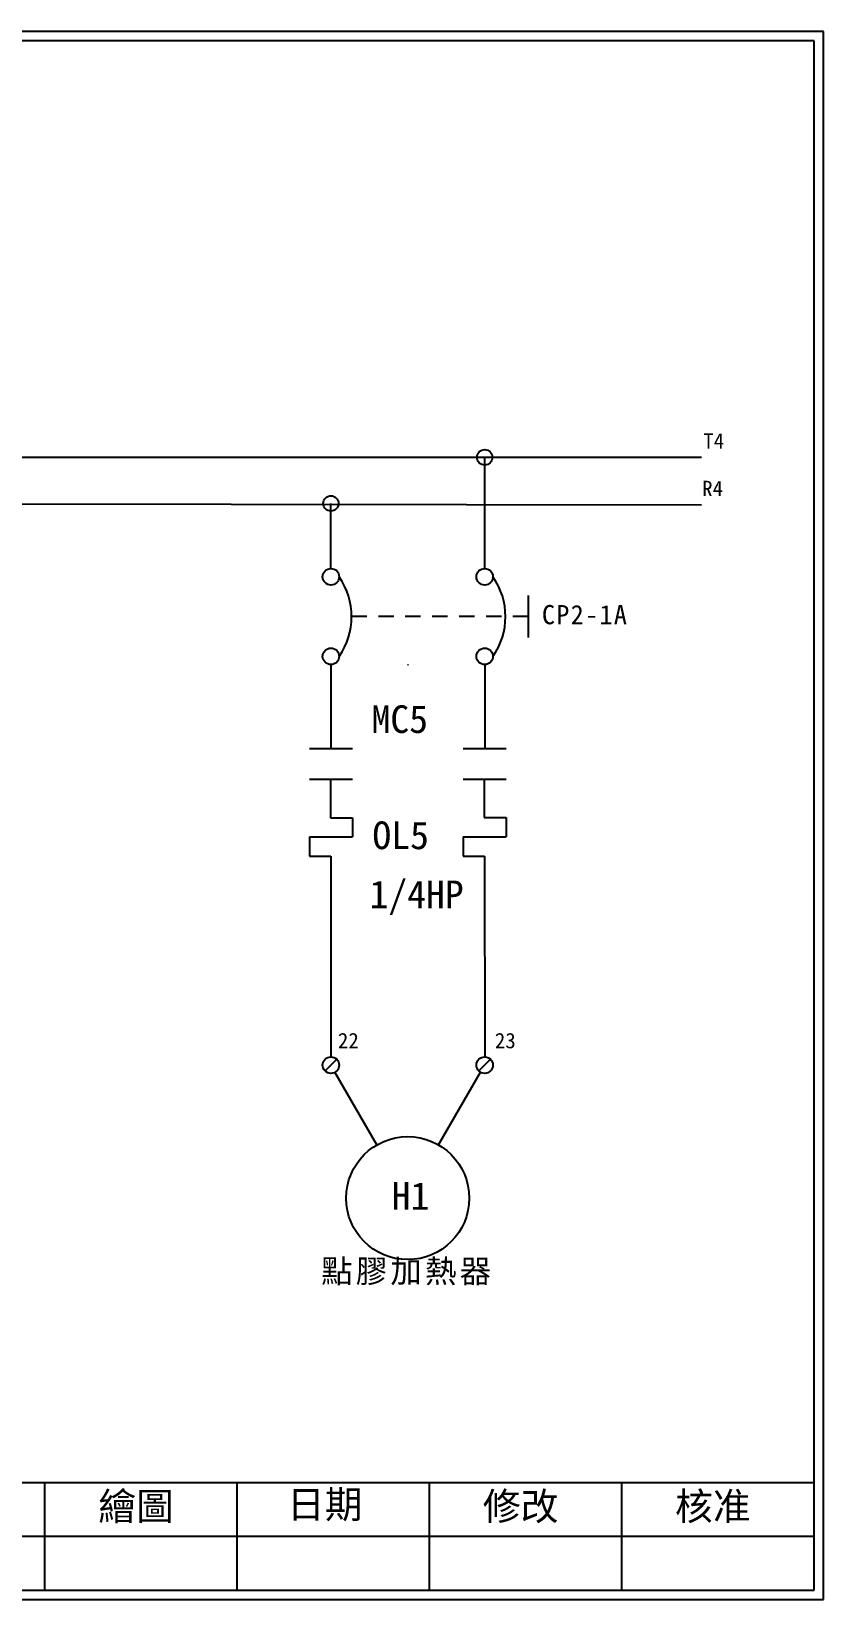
# Model space of a CAD drawing. Extents: x 10 to 297, y 3 to 207.
# Drawn here: x 194 to 297, y 3 to 207 of the extents above; entities that cross this region are included whole.
import ezdxf

# ---------------------------------------------------------------- set-up
doc = ezdxf.new("R2010")
doc.units = 0
doc.linetypes.add('HIDDEN9', pattern=[3.5, 2, -1.5])
doc.layers.get('0').update_dxf_attribs({"linetype": 'CONTINUOUS'})
doc.layers.add('圖框層', color=7, linetype='CONTINUOUS')
doc.layers.add('標尺寸層', color=3, linetype='CONTINUOUS')
doc.styles.add('STSL', font='kaiu.ttf')
doc.styles.add('標楷體', font='kaiu.ttf')

msp = doc.modelspace()

# ---------------------------------------------------------------- linework, layer by layer
at = {"color": 7, "linetype": 'HIDDEN9'}
msp.add_line((258.6, 130.85), (235.63, 130.85), dxfattribs=at)
for p, q in [((252.88, 109.7), (252.88, 104.71)), ((233.69, 73.28), (232.17, 71.76)), ((238.92, 62.15), (233.46, 71.59)), ((246.92, 62.15), (252.38, 71.6)), ((253.69, 73.28), (252.17, 71.76))]:
    msp.add_line(p, q)
for centre, radius in [((252.93, 151.57), 1), ((232.93, 145.57), 1), ((232.93, 136.03), 1.07), ((252.93, 136.03), 1.07), ((232.93, 125.68), 1.07), ((252.93, 125.68), 1.07), ((232.93, 72.52), 1.07), ((252.93, 72.52), 1.07), ((242.92, 55.22), 8)]:
    msp.add_circle(centre, radius)
at = {"color": 7}
for centre in [(226.58, 130.85), (246.58, 130.85)]:
    msp.add_arc(centre, 9.05, 325.1286, 34.8714, dxfattribs=at)
at = {"layer": '圖框層', "color": 7}
for p, q in [((297, 206.97), (10, 206.97)), ((297, 3), (297, 206.97)), ((295.75, 205.72), (11.25, 205.72)), ((295.75, 4.25), (295.75, 205.72)), ((11.25, 18.25), (295.75, 18.25)), ((195.75, 4.25), (195.75, 18.25)), ((220.75, 4.25), (220.75, 18.25)), ((245.75, 4.25), (245.75, 18.25)), ((270.75, 4.25), (270.75, 18.25)), ((145.75, 11.25), (295.75, 11.25)), ((11.25, 4.25), (295.75, 4.25)), ((10, 3), (297, 3))]:
    msp.add_line(p, q, dxfattribs=at)
at = {"layer": '標尺寸層', "color": 7}
for p, q in [((166.94, 151.57), (281.14, 151.57)), ((252.93, 137.1), (252.93, 151.57)), ((166.94, 145.57), (281.14, 145.38)), ((232.93, 137.1), (232.93, 145.57)), ((258.6, 133.59), (258.6, 128.12)), ((232.93, 124.61), (232.93, 124.54)), ((232.93, 124.54), (232.93, 113.68)), ((242.93, 124.61), (242.93, 124.54)), ((252.93, 124.61), (252.93, 124.54)), ((252.93, 124.54), (252.93, 113.68)), ((230.15, 113.68), (235.72, 113.68)), ((250.15, 113.68), (255.72, 113.68)), ((230.15, 109.7), (235.72, 109.7)), ((232.88, 109.7), (232.88, 104.7)), ((250.15, 109.7), (255.72, 109.7)), ((232.88, 104.7), (235.72, 104.7)), ((235.72, 104.7), (235.72, 102.2)), ((252.88, 104.71), (255.72, 104.71)), ((255.72, 104.71), (255.72, 102.21)), ((230.15, 102.2), (235.72, 102.2)), ((230.15, 102.2), (230.15, 99.7)), ((250.15, 102.21), (255.72, 102.21)), ((250.15, 102.21), (250.15, 99.71)), ((230.15, 99.7), (232.91, 99.7)), ((232.91, 99.7), (232.93, 73.59)), ((250.15, 99.71), (252.91, 99.71)), ((252.91, 99.71), (252.93, 73.59))]:
    msp.add_line(p, q, dxfattribs=at)

# ---------------------------------------------------------------- texts
at = {"color": 0, "attachment_point": 2, "style": '標楷體'}
for s, insert, char_height, width in [('\\pt5;{\\T1.1;CP2-1A}', (265.98, 132.36), 2.5, 12.3036), ('{\\T1.1;點膠加熱器}', (242.92, 47.22), 3, 33.5839)]:
    msp.add_mtext(s, dxfattribs=dict(at, insert=insert, char_height=char_height, width=width))
at = {"layer": '圖框層', "color": 4, "style": 'STSL'}
for s, height, p in [('T4', 2, (281.35, 152.71)), ('R4', 2, (281.2, 146.52)), ('MC5', 3.6, (238.21, 115.72)), ('OL5', 3.6, (238.33, 100.61)), ('1/4HP', 3.6, (237.95, 92.93)), ('22', 2, (233.84, 74.71)), ('23', 2, (254.25, 74.71)), ('H1', 3.6, (240.83, 53.7)), ('繪圖', 3.6, (202.69, 13.34)), ('日期', 3.6, (227.22, 13.59)), ('修改', 3.6, (252.69, 13.34)), ('核准', 3.6, (277.69, 13.34))]:
    msp.add_text(s, height=height, dxfattribs=at).set_placement(p)

doc.saveas('drawing.dxf')
